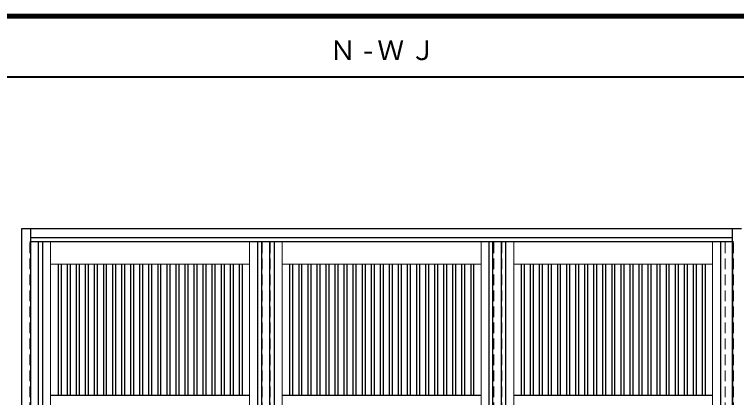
# Model space of a CAD drawing. Units: millimetres, scale not verified. Extents: x -6000 to 5700, y -4307 to 4260.
# Drawn here: x -3932 to -1499, y 2883 to 4175 of the extents above; entities that cross this region are included whole.
import ezdxf

# ---------------------------------------------------------------- set-up
doc = ezdxf.new("R2010")
doc.units = ezdxf.units.MM
doc.header["$LTSCALE"] = 30
doc.linetypes.add('DASHED1', pattern=[1.8, 1.2, -0.6])
for name, color, linetype, lineweight in [('0-2_扉', 4, 'DASHED1', 9), ('0-3_仕上げ', 3, 'Continuous', 25), ('0-4_枠', 3, 'Continuous', 25), ('F-1_枠', 6, 'Continuous', 40)]:
    doc.layers.add(name, color=color, linetype=linetype, lineweight=lineweight)
doc.layers.add('0-A_文字', color=7, linetype='Continuous')
doc.styles.add('ＭＳ ゴシック', font='')
doc.styles.get('ＭＳ ゴシック').set_extended_font_data('MS Gothic')

msp = doc.modelspace()

# ---------------------------------------------------------------- linework, layer by layer
at = {"layer": '0-2_扉'}
for p, q in [((-3880, 3409), (-3877, 3409)), ((-3070, 1426), (-3070, 3409)), ((-2290, 1426), (-2290, 3409)), ((-1510, 3409), (-1513, 3409))]:
    msp.add_line(p, q, dxfattribs=at)
at = {"layer": '0-2_扉', "color": 3, "linetype": 'Continuous', "lineweight": 25}
for p, q in [((-3877, 3409), (-1513, 3409)), ((-3100, 3409), (-3100, 1426)), ((-2320, 1426), (-2320, 3409))]:
    msp.add_line(p, q, dxfattribs=at)
at = {"layer": '0-2_扉'}
for points in [[(-3877, 1426), (-3880, 1426), (-3880, 3409)], [(-1513, 1426), (-1510, 1426), (-1510, 3409)]]:
    msp.add_lwpolyline(points, dxfattribs=at)
at = {"layer": '0-3_仕上げ'}
for p, q in [((-3852.5, 3409), (-3852.5, 1426)), ((-3837.5, 3409), (-3837.5, 1426)), ((-3112.5, 1426), (-3112.5, 3409)), ((-3072.5, 3409), (-3072.5, 1426)), ((-3057.5, 3409), (-3057.5, 1426)), ((-2332.5, 1426), (-2332.5, 3409)), ((-2292.5, 3409), (-2292.5, 1426)), ((-2277.5, 3409), (-2277.5, 1426)), ((-1552.5, 1426), (-1552.5, 3409)), ((-1512.5, 3409), (-1512.5, 1426)), ((-3785, 3333), (-3785, 2890.5)), ((-3775, 3333), (-3775, 2890.5)), ((-3754.5, 3333), (-3754.5, 2890.5)), ((-3744.5, 3333), (-3744.5, 2890.5)), ((-3724, 3333), (-3724, 2890.5)), ((-3714, 3333), (-3714, 2890.5)), ((-3693.5, 3333), (-3693.5, 2890.5)), ((-3683.5, 3333), (-3683.5, 2890.5)), ((-3663, 3333), (-3663, 2890.5)), ((-3653, 3333), (-3653, 2890.5)), ((-3632.5, 3333), (-3632.5, 2890.5)), ((-3622.5, 3333), (-3622.5, 2890.5)), ((-3602, 3333), (-3602, 2890.5)), ((-3592, 3333), (-3592, 2890.5)), ((-3571.5, 3333), (-3571.5, 2890.5)), ((-3561.5, 3333), (-3561.5, 2890.5)), ((-3541, 3333), (-3541, 2890.5)), ((-3531, 3333), (-3531, 2890.5)), ((-3510.5, 3333), (-3510.5, 2890.5)), ((-3500.5, 3333), (-3500.5, 2890.5)), ((-3480, 3333), (-3480, 2890.5)), ((-3470, 3333), (-3470, 2890.5)), ((-3449.5, 3333), (-3449.5, 2890.5)), ((-3439.5, 3333), (-3439.5, 2890.5)), ((-3419, 3333), (-3419, 2890.5)), ((-3409, 3333), (-3409, 2890.5)), ((-3388.5, 3333), (-3388.5, 2890.5)), ((-3378.5, 3333), (-3378.5, 2890.5)), ((-3358, 3333), (-3358, 2890.5)), ((-3348, 3333), (-3348, 2890.5)), ((-3327.5, 3333), (-3327.5, 2890.5)), ((-3317.5, 3333), (-3317.5, 2890.5)), ((-3297, 3333), (-3297, 2890.5)), ((-3287, 3333), (-3287, 2890.5)), ((-3266.5, 3333), (-3266.5, 2890.5)), ((-3256.5, 3333), (-3256.5, 2890.5)), ((-3236, 3333), (-3236, 2890.5)), ((-3226, 3333), (-3226, 2890.5)), ((-3205.5, 3333), (-3205.5, 2890.5)), ((-3195.5, 3333), (-3195.5, 2890.5)), ((-3175, 3333), (-3175, 2890.5)), ((-3165, 3333), (-3165, 2890.5)), ((-3005, 3333), (-3005, 2890.5)), ((-2995, 3333), (-2995, 2890.5)), ((-2974.5, 3333), (-2974.5, 2890.5)), ((-2964.5, 3333), (-2964.5, 2890.5)), ((-2944, 3333), (-2944, 2890.5)), ((-2934, 3333), (-2934, 2890.5)), ((-2913.5, 3333), (-2913.5, 2890.5)), ((-2903.5, 3333), (-2903.5, 2890.5)), ((-2883, 3333), (-2883, 2890.5)), ((-2873, 3333), (-2873, 2890.5)), ((-2852.5, 3333), (-2852.5, 2890.5)), ((-2842.5, 3333), (-2842.5, 2890.5)), ((-2822, 3333), (-2822, 2890.5)), ((-2812, 3333), (-2812, 2890.5)), ((-2791.5, 3333), (-2791.5, 2890.5)), ((-2781.5, 3333), (-2781.5, 2890.5)), ((-2761, 3333), (-2761, 2890.5)), ((-2751, 3333), (-2751, 2890.5)), ((-2730.5, 3333), (-2730.5, 2890.5)), ((-2720.5, 3333), (-2720.5, 2890.5)), ((-2700, 3333), (-2700, 2890.5)), ((-2690, 3333), (-2690, 2890.5)), ((-2669.5, 3333), (-2669.5, 2890.5)), ((-2659.5, 3333), (-2659.5, 2890.5)), ((-2639, 3333), (-2639, 2890.5)), ((-2629, 3333), (-2629, 2890.5)), ((-2608.5, 3333), (-2608.5, 2890.5)), ((-2598.5, 3333), (-2598.5, 2890.5)), ((-2578, 3333), (-2578, 2890.5)), ((-2568, 3333), (-2568, 2890.5)), ((-2547.5, 3333), (-2547.5, 2890.5)), ((-2537.5, 3333), (-2537.5, 2890.5)), ((-2517, 3333), (-2517, 2890.5)), ((-2507, 3333), (-2507, 2890.5)), ((-2486.5, 3333), (-2486.5, 2890.5)), ((-2476.5, 3333), (-2476.5, 2890.5)), ((-2456, 3333), (-2456, 2890.5)), ((-2446, 3333), (-2446, 2890.5)), ((-2425.5, 3333), (-2425.5, 2890.5)), ((-2415.5, 3333), (-2415.5, 2890.5)), ((-2395, 3333), (-2395, 2890.5)), ((-2385, 3333), (-2385, 2890.5)), ((-2225, 3333), (-2225, 2890.5)), ((-2215, 3333), (-2215, 2890.5)), ((-2194.5, 3333), (-2194.5, 2890.5)), ((-2184.5, 3333), (-2184.5, 2890.5)), ((-2164, 3333), (-2164, 2890.5)), ((-2154, 3333), (-2154, 2890.5)), ((-2133.5, 3333), (-2133.5, 2890.5)), ((-2123.5, 3333), (-2123.5, 2890.5)), ((-2103, 3333), (-2103, 2890.5)), ((-2093, 3333), (-2093, 2890.5)), ((-2072.5, 3333), (-2072.5, 2890.5)), ((-2062.5, 3333), (-2062.5, 2890.5)), ((-2042, 3333), (-2042, 2890.5)), ((-2032, 3333), (-2032, 2890.5)), ((-2011.5, 3333), (-2011.5, 2890.5)), ((-2001.5, 3333), (-2001.5, 2890.5)), ((-1981, 3333), (-1981, 2890.5)), ((-1971, 3333), (-1971, 2890.5)), ((-1950.5, 3333), (-1950.5, 2890.5)), ((-1940.5, 3333), (-1940.5, 2890.5)), ((-1920, 3333), (-1920, 2890.5)), ((-1910, 3333), (-1910, 2890.5)), ((-1889.5, 3333), (-1889.5, 2890.5)), ((-1879.5, 3333), (-1879.5, 2890.5)), ((-1859, 3333), (-1859, 2890.5)), ((-1849, 3333), (-1849, 2890.5)), ((-1828.5, 3333), (-1828.5, 2890.5)), ((-1818.5, 3333), (-1818.5, 2890.5)), ((-1798, 3333), (-1798, 2890.5)), ((-1788, 3333), (-1788, 2890.5)), ((-1767.5, 3333), (-1767.5, 2890.5)), ((-1757.5, 3333), (-1757.5, 2890.5)), ((-1737, 3333), (-1737, 2890.5)), ((-1727, 3333), (-1727, 2890.5)), ((-1706.5, 3333), (-1706.5, 2890.5)), ((-1696.5, 3333), (-1696.5, 2890.5)), ((-1676, 3333), (-1676, 2890.5)), ((-1666, 3333), (-1666, 2890.5)), ((-1645.5, 3333), (-1645.5, 2890.5)), ((-1635.5, 3333), (-1635.5, 2890.5)), ((-1615, 3333), (-1615, 2890.5)), ((-1605, 3333), (-1605, 2890.5)), ((-3140, 2890.5), (-3810, 2890.5)), ((-2360, 2890.5), (-3030, 2890.5)), ((-1580, 2890.5), (-2250, 2890.5))]:
    msp.add_line(p, q, dxfattribs=at)
at = {"layer": '0-3_仕上げ', "color": 7, "lineweight": 18}
for p, q in [((-3810, 3409), (-3810, 1426)), ((-3140, 1426), (-3140, 3409)), ((-3030, 3409), (-3030, 1426)), ((-2360, 1426), (-2360, 3409)), ((-2250, 3409), (-2250, 1426)), ((-1580, 1426), (-1580, 3409)), ((-3140, 3333), (-3810, 3333)), ((-2360, 3333), (-3030, 3333)), ((-1580, 3333), (-2250, 3333))]:
    msp.add_line(p, q, dxfattribs=at)
at = {"layer": '0-3_仕上げ', "color": 4, "linetype": 'DASHED1', "lineweight": 9}
for p, q in [((-3097.5, 1426), (-3097.5, 3409)), ((-2317.5, 1426), (-2317.5, 3409)), ((-1537.5, 1426), (-1537.5, 3409))]:
    msp.add_line(p, q, dxfattribs=at)
at = {"layer": '0-4_枠'}
for p, q in [((-3907, 3453), (-1483, 3453)), ((-3907, 1406), (-3907, 3453)), ((-3877, 1406), (-3877, 3453)), ((-1513, 1406), (-1513, 3453)), ((-3877, 3423), (-1513, 3423))]:
    msp.add_line(p, q, dxfattribs=at)
at = {"layer": 'F-1_枠'}
for p, q in [((-6000, 4175), (5700, 4175)), ((-6000, 4170), (5700, 4170)), ((-6000, 4165), (5700, 4165)), ((-6000, 3965), (5700, 3965))]:
    msp.add_line(p, q, dxfattribs=at)

# ---------------------------------------------------------------- texts
at = {"layer": '0-A_文字', "insert": (-2871.25, 4020), "char_height": 65.98, "attachment_point": 7, "style": 'ＭＳ ゴシック'}
msp.add_mtext('\\T1.2;Ｎ-ＷＪ', dxfattribs=at)

doc.saveas('drawing.dxf')
